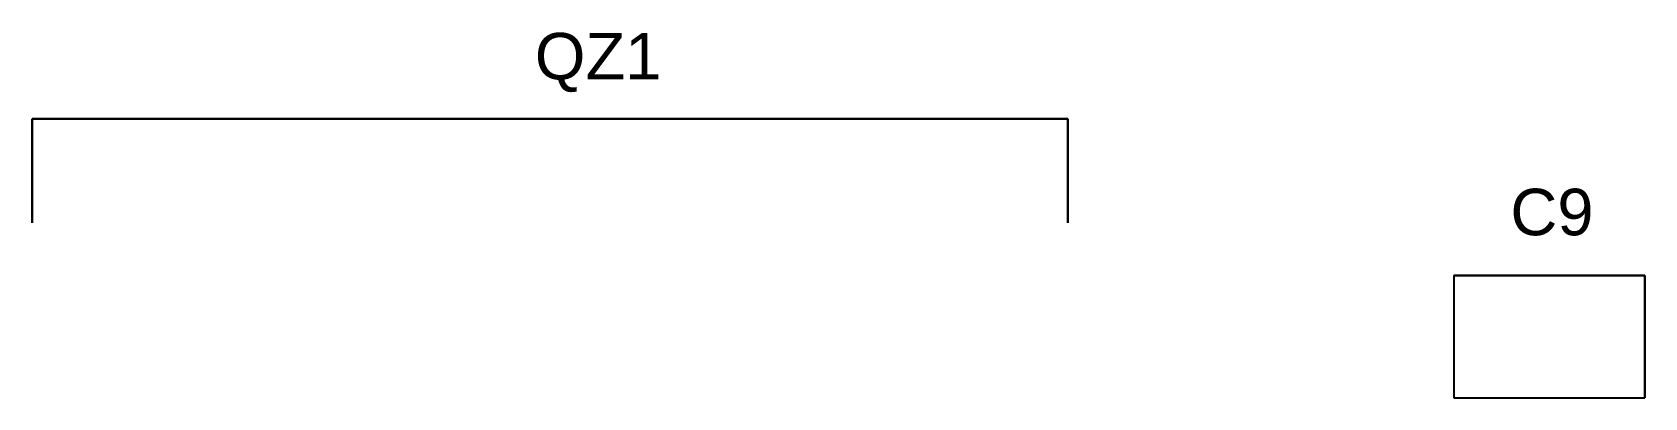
# Model space of a CAD drawing. Header units: inches. Extents: x 0 to 420, y -297 to 0.
# Drawn here: x 107.25 to 142.75, y -120.7 to -112.64 of the extents above; entities that cross this region are included whole.
import ezdxf

# ---------------------------------------------------------------- set-up
doc = ezdxf.new("R2010")
doc.units = ezdxf.units.IN
doc.header["$MEASUREMENT"] = 0
doc.styles.add('Arial0', font='arial.ttf', dxfattribs={"height": 2.265495})

msp = doc.modelspace()

# ---------------------------------------------------------------- linework, layer by layer
at = {"color": 7, "true_color": 0xffffff}
for p, q in [((130.046, -114.554), (107.246, -114.554)), ((107.246, -114.554), (130.046, -114.554)), ((107.246, -114.554), (107.246, -116.846)), ((107.246, -116.846), (107.246, -114.554)), ((130.046, -114.554), (130.046, -116.846)), ((130.046, -116.846), (130.046, -114.554)), ((138.546, -118.004), (138.546, -120.704)), ((142.746, -118.004), (138.546, -118.004)), ((138.546, -118.004), (138.546, -120.704)), ((138.546, -118.004), (142.746, -118.004)), ((142.746, -120.704), (142.746, -118.004)), ((142.746, -118.004), (142.746, -120.704)), ((138.546, -120.704), (142.746, -120.704)), ((138.546, -120.704), (142.746, -120.704))]:
    msp.add_line(p, q, dxfattribs=at)
at = {"color": 18, "true_color": 0x000000}
for p, q in [((130.046, -114.554), (107.246, -114.554)), ((107.246, -114.554), (130.046, -114.554)), ((107.246, -114.554), (107.246, -116.846)), ((107.246, -116.846), (107.246, -114.554)), ((130.046, -114.554), (130.046, -116.846)), ((130.046, -116.846), (130.046, -114.554)), ((138.546, -118.004), (138.546, -120.704)), ((142.746, -118.004), (138.546, -118.004)), ((138.546, -118.004), (138.546, -120.704)), ((138.546, -118.004), (142.746, -118.004)), ((142.746, -120.704), (142.746, -118.004)), ((142.746, -118.004), (142.746, -120.704)), ((138.546, -120.704), (142.746, -120.704)), ((138.546, -120.704), (142.746, -120.704))]:
    msp.add_line(p, q, dxfattribs=at)

# ---------------------------------------------------------------- texts
at = {"color": 18, "true_color": 0x000000, "style": 'Arial0'}
for s, p in [('QZ1', (118.31, -113.681)), ('C9', (139.787, -117.119))]:
    msp.add_text(s, height=1.0259, dxfattribs=at).set_placement(p)

doc.saveas('drawing.dxf')
